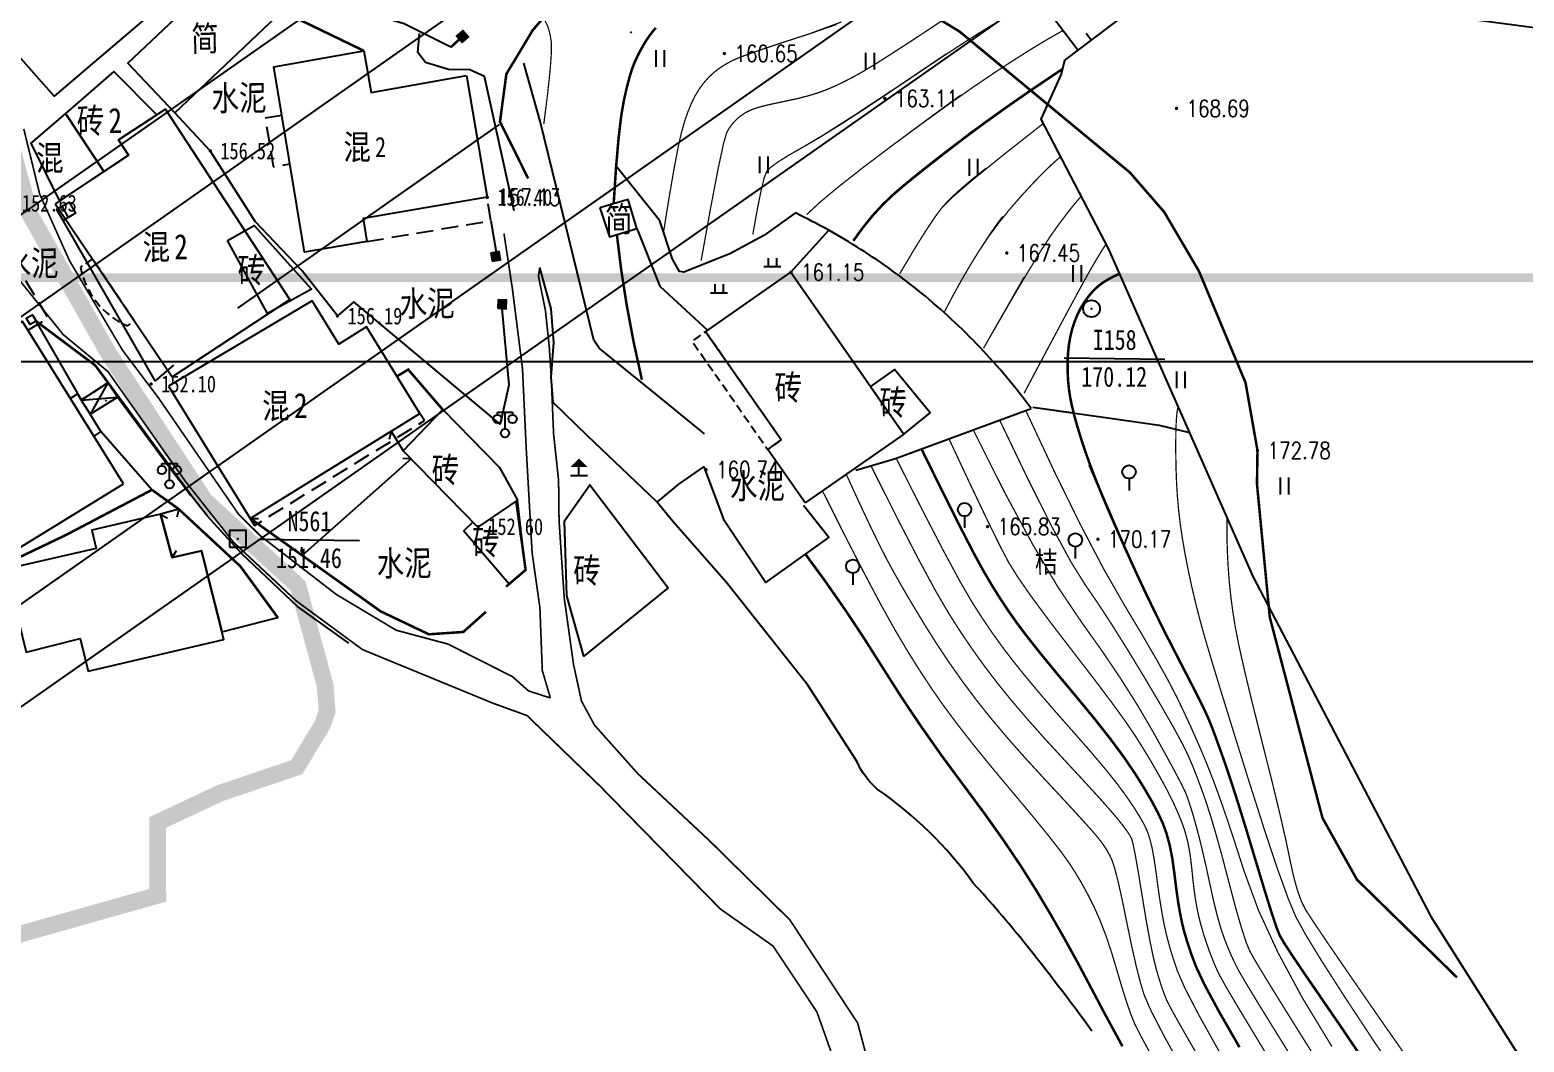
# Model space of a CAD drawing. Extents: x -809667 to 586099, y 3084146 to 3634412.
# Drawn here: x 381745.6 to 381834.6, y 3085531 to 3085591.3 of the extents above; entities that cross this region are included whole.
import ezdxf
from ezdxf.enums import TextEntityAlignment as Align

# ---------------------------------------------------------------- set-up
doc = ezdxf.new("R2010")
doc.units = 0
doc.header["$LTSCALE"] = 0.5
doc.header["$PDSIZE"] = 0.2
for name, pattern in [('DASHDOT', [25.4, 12.7, -6.35, 0, -6.35]), ('X2', [10, 8, -2]), ('X3', [5, 4, -1]), ('X32', [1.5, 1, -0.5]), ('X39', [3, 2.5, -0.5]), ('X5', [3, 2, -1])]:
    doc.linetypes.add(name, pattern=pattern)
doc.layers.get('0').update_dxf_attribs({"linetype": 'CONTINUOUS'})
for name, color, linetype in [('0-人行道线', 46, 'CONTINUOUS'), ('dxt', 252, 'CONTINUOUS'), ('GCD', 252, 'CONTINUOUS'), ('KZD', 252, 'CONTINUOUS'), ('PUB_TITLE', 4, 'CONTINUOUS'), ('RD-中线', 1, 'DASHDOT'), ('新测范围线', 1, 'CONTINUOUS'), ('道路', 4, 'CONTINUOUS')]:
    doc.layers.add(name, color=color, linetype=linetype)
doc.styles.add('HZ', font='', dxfattribs={"width": 0.8})
doc.styles.get("Standard").update_dxf_attribs({"font": 'rs.shx', "bigfont": 'hztxt.shx'})
doc.styles.get('HZ').set_extended_font_data('NSimSun')
doc.linetypes.add('10421', pattern='A,2,[150,AAA.SHX,S=1,R=0,X=0,Y=1],1e-11', length=2)
doc.linetypes.add('10422', pattern='A,2,[150,AAA.SHX,S=1,R=0,X=0,Y=1],2,[177,AAA.SHX,S=1,R=0,X=0,Y=0.8],1e-09', length=4)
doc.linetypes.add('1161', pattern='A,0,[149,AAA.SHX,S=0.15,R=0,X=0,Y=0],-1.6', length=1.6)
doc.linetypes.add('443', pattern='A,5,[169,AAA.SHX,S=0.83,R=0,X=0,Y=0],5', length=10)
doc.linetypes.add('444', pattern='A,4.5,[145,AAA.SHX,S=1,R=0,X=0,Y=1],4.5,-0.5,[146,AAA.SHX,S=1,R=0,X=0,Y=0],-0.5', length=10)

# ---------------------------------------------------------------- blocks, each defined once
blk = doc.blocks.new('gc002')
at = {"linetype": 'Continuous'}
blk.add_hatch(color=256, dxfattribs=at).paths.add_polyline_path([(0.5, -0.5), (0.5, 0.5), (-0.5, 0.5), (-0.5, -0.5)])
blk.add_lwpolyline([(-0.5, -0.5), (0.5, -0.5), (0.5, 0.5), (-0.5, 0.5), (-0.5, -0.5)])
blk = doc.blocks.new('gc125')
at = {"color": 0}
blk.add_line((0, 0.8), (0, 2.2), dxfattribs=at)
blk.add_circle((0, 0), 0.8, dxfattribs=at)
blk = doc.blocks.new('gc121')
at = {"color": 0}
for p, q in [((-0.5, -1), (-0.5, 1)), ((0.5, -1), (0.5, 1))]:
    blk.add_line(p, q, dxfattribs=at)
blk = doc.blocks.new('gc025')
for p, q in [((-1, 0), (1, 0)), ((0, 0), (0, 1.04))]:
    blk.add_line(p, q)
blk.add_solid([(0, 2), (1, 1), (-1, 1)])
blk = doc.blocks.new('gc097')
at = {"color": 0}
for p, q in [((-0.9, 2.2), (-0.9, 2.5)), ((-0.9, 2.5), (0.9, 2.5)), ((0, 0.5), (0, 2.5)), ((0.9, 2.5), (0.9, 2.2))]:
    blk.add_line(p, q, dxfattribs=at)
for centre in [(-0.9, 1.7), (0.9, 1.7), (0, 0)]:
    blk.add_circle(centre, 0.5, dxfattribs=at)
blk = doc.blocks.new('gc119')
at = {"color": 0}
for p, q in [((-1, 0), (1, 0)), ((-0.5, 1), (-0.5, 0)), ((0.5, 1), (0.5, 0))]:
    blk.add_line(p, q, dxfattribs=at)
blk = doc.blocks.new('gc257')
blk.add_circle((0, 0), 1)
blk.add_point((0, 0))
blk = doc.blocks.new('gc261')
blk.add_lwpolyline([(-1, -1), (1, -1), (1, 1), (-1, 1)], close=True)
blk.add_point((0, 0))
blk = doc.blocks.new('GC200')
at = {"color": 0, "linetype": 'Continuous', "const_width": 0.2, "flags": 128}
blk.add_lwpolyline([(-0.1, 0, 1), (0.1, 0, 1)], format="xyb", close=True, dxfattribs=at)

msp = doc.modelspace()

# ---------------------------------------------------------------- linework, layer by layer
at = {"layer": '0-人行道线', "linetype": 'Continuous'}
msp.add_line((381708.097, 3085554.38), (381800.985, 3085619.476), dxfattribs=at)
at = {"layer": '0-人行道线', "linetype": 'Continuous', "flags": 128}
msp.add_lwpolyline([(381813.276, 3085598.852), (381722.12, 3085534.896), (381718.733, 3085515.31)], dxfattribs=at)
at = {"layer": 'dxt', "color": 252, "linetype": 'Continuous'}
for p, q in [((381808.046, 3085590.105), (381801.374, 3085598.887)), ((381808.843, 3085590.71), (381808.54, 3085591.108)), ((381747.207, 3085580.637, 0.721), (381747.946, 3085581.059, 0.721)), ((381747.511, 3085580.811, 0.721), (381747.895, 3085580.14, 0.721)), ((381747.511, 3085580.811), (381747.895, 3085580.14)), ((381747.946, 3085581.059, 0.721), (381748.329, 3085580.388, 0.721)), ((381747.946, 3085581.059), (381748.329, 3085580.388)), ((381748.329, 3085580.388, 0.721), (381747.59, 3085579.966, 0.721)), ((381750.255, 3085570.278, 0.721), (381749.199, 3085568.413)), ((381750.255, 3085570.278), (381749.199, 3085568.413)), ((381748.675, 3085569.256), (381750.835, 3085569.431, 0.721)), ((381748.675, 3085569.256), (381750.835, 3085569.431)), ((381767.135, 3085567.408), (381767.02, 3085566.921)), ((381768.329, 3085565.757), (381767.83, 3085565.775)), ((381753.388, 3085562.464), (381753.823, 3085562.216)), ((381754.484, 3085562.765), (381754.365, 3085562.279)), ((381758.74, 3085562.215), (381759.239, 3085562.199)), ((381754.099, 3085559.879), (381754.355, 3085560.308)), ((381761.839, 3085560.005), (381761.813, 3085560.504))]:
    msp.add_line(p, q, dxfattribs=at)
at = {"layer": 'dxt', "color": 252, "linetype": 'X3', "const_width": 0.15}
msp.add_lwpolyline([(381775.298, 3085582.466), (381773.619, 3085585.842), (381773.999, 3085588.684), (381775.566, 3085591.29), (381777.013, 3085592.982), (381780.384, 3085596.213), (381788.688, 3085599.25), (381795.934, 3085602.321), (381799.828, 3085606.999), (381803.123, 3085611.786), (381813.962, 3085630.145), (381822.182, 3085642.216), (381829.651, 3085654.725), (381829.737, 3085654.882)], dxfattribs=at)
at = {"layer": 'dxt', "color": 252, "linetype": 'Continuous', "flags": 128}
for points in [[(381807.25, 3085589.5), (381812.844, 3085593.75), (381822.594, 3085593), (381825.438, 3085592.75), (381836.75, 3085591.25), (381843.654, 3085585.574), (381847.969, 3085583.5), (381853.094, 3085586.25), (381863.256, 3085600.149), (381869.375, 3085609.5), (381877.469, 3085618.75), (381882.55, 3085629.187)], [(381747.207, 3085580.637), (381747.946, 3085581.059)], [(381748.329, 3085580.388), (381747.59, 3085579.966)], [(381750.255, 3085570.278), (381748.675, 3085569.256)], [(381749.199, 3085568.413), (381750.835, 3085569.431)]]:
    msp.add_lwpolyline(points, dxfattribs=at)
at = {"layer": 'dxt', "color": 252, "linetype": '10421', "flags": 128}
for points in [[(381770.689, 3085590.277), (381767.903, 3085591.672), (381763.342, 3085593.014), (381757.5, 3085597.19), (381753.829, 3085600.229), (381751.454, 3085602.92), (381752.268, 3085604.385), (381753.076, 3085605.763)], [(381772.687, 3085588.528), (381771.827, 3085588.944), (381770.556, 3085588.96), (381769.189, 3085589.366), (381768.717, 3085589.976), (381768.821, 3085591.104)], [(381782.985, 3085569.555), (381779.53, 3085572.345), (381779.214, 3085572.829), (381776.021, 3085585.886), (381775.031, 3085589.329)], [(381807.25, 3085589.5), (381807.044, 3085588.679), (381805.844, 3085586), (381809.875, 3085578.25), (381818.469, 3085558.75), (381829.063, 3085538.5), (381836.4, 3085526.917), (381842.32, 3085519.64), (381847.781, 3085514), (381857.875, 3085508.75), (381882.281, 3085484), (381884.393, 3085483.577)], [(381774.458, 3085580.525), (381772.687, 3085588.528)], [(381791.225, 3085580.406), (381789.34, 3085579.069), (381787.302, 3085577.981), (381784.569, 3085576.876), (381784.321, 3085576.923), (381783.897, 3085577.647), (381783.137, 3085579.948), (381780.522, 3085583.222)], [(381785.805, 3085567.242), (381782.985, 3085569.555)], [(381794.815, 3085565.088), (381797.188, 3085565.776), (381805.269, 3085568.752)]]:
    msp.add_lwpolyline(points, dxfattribs=at)
at = {"layer": 'dxt', "color": 252, "linetype": 'X2', "const_width": 0.1, "flags": 128}
for points in [[(381723.34, 3085604.746), (381725.326, 3085601.249), (381727.541, 3085598.575), (381734.148, 3085591.814), (381737.707, 3085587.77), (381739.827, 3085584.678), (381742.183, 3085580.793), (381744.758, 3085576.703), (381747.597, 3085573.166), (381750.261, 3085570.963), (381754.862, 3085564.443), (381757.753, 3085560.784), (381761.464, 3085557.313), (381765.422, 3085554.399), (381773.199, 3085551.202), (381775.236, 3085550.463), (381779.596, 3085546.245), (381786.743, 3085538.946), (381789.886, 3085536.735), (381792.497, 3085532.81), (381793.694, 3085529.441), (381793.711, 3085524.355), (381794.549, 3085519.762), (381795.87, 3085516.518), (381796.863, 3085514.846), (381798.998, 3085509.764), (381799.622, 3085506.858), (381801.535, 3085497.251), (381804.429, 3085488.493), (381806.28, 3085483.577)], [(381776.62, 3085551.515), (381776.139, 3085553.154), (381775.997, 3085556.891), (381775.533, 3085560.164), (381775.178, 3085566.453), (381774.96, 3085571.129), (381774.359, 3085575.888), (381773.857, 3085579.183)]]:
    msp.add_lwpolyline(points, dxfattribs=at)
at = {"layer": 'dxt', "color": 252, "linetype": 'Continuous', "flags": 128}
for points, elevation in [([(381752.939, 3085592.372), (381747.071, 3085587.357), (381743.896, 3085590.939), (381744.392, 3085591.378), (381740.144, 3085596.171), (381739.677, 3085595.797), (381736.329, 3085599.657), (381742.204, 3085604.752)], 65.68), ([(381754.245, 3085586.372), (381751.443, 3085589.341), (381757.841, 3085595.386), (381760.645, 3085592.42)], 58.633), ([(381771.615, 3085588.598), (381772.859, 3085581.34), (381765.46, 3085580.073), (381765.694, 3085578.71), (381761.967, 3085578.078), (381760.148, 3085589.12), (381765.509, 3085590.069), (381765.947, 3085587.594)], 60.394), ([(381750.023, 3085582.881), (381747.733, 3085586.327), (381745.674, 3085584.561), (381747.353, 3085581.147), (381747.372, 3085581.119)], 1.034), ([(381779.572, 3085580.709), (381780.135, 3085578.992), (381781.765, 3085579.475), (381781.252, 3085581.207)], 61.191), ([(381757.386, 3085578.777), (381758.979, 3085579.651), (381762.392, 3085575.872), (381759.779, 3085574.41)], 153.206), ([(381791.799, 3085563.13), (381789.57, 3085566.321), (381790.374, 3085566.883), (381785.866, 3085573.335), (381790.945, 3085576.878), (381797.675, 3085567.228)], 160.275), ([(381753.865, 3085570.096), (381758.74, 3085562.215), (381768.85, 3085568.469), (381765.665, 3085573.618), (381764.018, 3085572.599), (381762.423, 3085575.179)], 55.35), ([(381745.401, 3085574.14), (381745.763, 3085574.334), (381745.989, 3085573.961), (381745.626, 3085573.767)], 55.225), ([(381797.675, 3085567.228), (381799.237, 3085568.51), (381797.129, 3085571.077), (381795.691, 3085570.074)], 160.275), ([(381770.208, 3085568.691), (381773.586, 3085565.25), (381774.654, 3085563.292), (381772.299, 3085561.695), (381767.856, 3085566.242)], 57.013), ([(381783.64, 3085558.083), (381783.64, 3085558.083), (381778.605, 3085554.002), (381778.605, 3085554.002), (381778.605, 3085554.002), (381778.605, 3085554.002), (381777.607, 3085557.603), (381777.454, 3085562.064), (381778.971, 3085564.22)], 56.759), ([(381772.004, 3085561.997), (381771.47, 3085561.475), (381774.175, 3085558.311), (381775.148, 3085559.142), (381774.654, 3085563.292), (381772.299, 3085561.695)], 0.72)]:
    msp.add_lwpolyline(points, close=True, dxfattribs=dict(at, elevation=elevation))
at = {"layer": 'dxt', "color": 252, "linetype": 'X3', "const_width": 0.15, "flags": 128}
for points in [[(381775.298, 3085582.466), (381773.619, 3085585.842), (381773.999, 3085588.684), (381775.566, 3085591.29), (381777.013, 3085592.982), (381780.384, 3085596.213), (381788.688, 3085599.25), (381795.889, 3085602.301)], [(381830.632, 3085534.856), (381824.671, 3085540.688), (381822.616, 3085544.361), (381819.475, 3085556.327), (381818.713, 3085564.254), (381818.743, 3085566.258), (381818.032, 3085570.294), (381815.252, 3085576.948), (381813.188, 3085580.46), (381811.145, 3085582.817), (381800.999, 3085591.213), (381794.814, 3085594.982), (381784.732, 3085598.767)]]:
    msp.add_lwpolyline(points, dxfattribs=at)
at = {"layer": 'dxt', "color": 252, "linetype": 'Continuous', "flags": 128}
for points, const_width in [([(381788.679, 3085579.122), (381788.945, 3085580.614), (381789.171, 3085581.736), (381789.357, 3085582.49), (381789.504, 3085582.875), (381789.733, 3085583.116), (381790.166, 3085583.436), (381790.803, 3085583.836), (381791.644, 3085584.316), (381792.707, 3085584.933), (381794.01, 3085585.742), (381795.555, 3085586.745), (381797.339, 3085587.942), (381799.112, 3085589.137), (381800.618, 3085590.135), (381801.858, 3085590.937), (381802.832, 3085591.543), (381803.644, 3085592.025), (381804.398, 3085592.453), (381805.094, 3085592.829), (381805.732, 3085593.151)], 0.075), ([(381776.23, 3085585.714), (381776.462, 3085587.552), (381776.613, 3085588.981), (381776.683, 3085590.002), (381776.672, 3085590.614), (381776.612, 3085590.995), (381776.533, 3085591.323), (381776.437, 3085591.597), (381776.322, 3085591.818), (381776.193, 3085591.998), (381776.055, 3085592.152), (381775.907, 3085592.28), (381775.749, 3085592.381), (381775.499, 3085592.458), (381775.073, 3085592.516), (381774.473, 3085592.553), (381773.697, 3085592.57)], 0.075), ([(381791.891, 3085580.317), (381792.667, 3085581.035), (381793.762, 3085581.95), (381795.177, 3085583.062), (381796.91, 3085584.37), (381798.714, 3085585.7), (381800.342, 3085586.874), (381801.792, 3085587.893), (381803.066, 3085588.758), (381804.211, 3085589.505), (381805.274, 3085590.174), (381806.256, 3085590.765), (381807.156, 3085591.277)], 0.075), ([(381788.679, 3085579.122), (381788.945, 3085580.614), (381789.171, 3085581.736), (381789.357, 3085582.49), (381789.504, 3085582.875), (381789.733, 3085583.116), (381790.166, 3085583.436), (381790.803, 3085583.836), (381791.644, 3085584.316), (381792.886, 3085585.054), (381794.728, 3085586.229), (381797.168, 3085587.841), (381800.208, 3085589.889)], 0.075), ([(381794.666, 3085578.749), (381795.237, 3085579.535), (381795.819, 3085580.252), (381796.413, 3085580.9), (381797.017, 3085581.479), (381797.721, 3085582.084), (381798.612, 3085582.811), (381799.69, 3085583.661), (381800.956, 3085584.634), (381802.361, 3085585.681), (381803.856, 3085586.753), (381805.442, 3085587.852), (381807.118, 3085588.976)], 0.15), ([(381791.891, 3085580.317), (381792.667, 3085581.035), (381793.762, 3085581.95), (381795.177, 3085583.062), (381796.91, 3085584.37), (381798.589, 3085585.617), (381799.841, 3085586.542), (381800.666, 3085587.146), (381801.064, 3085587.429)], 0.075), ([(381794.666, 3085578.749), (381795.237, 3085579.535), (381795.819, 3085580.252), (381796.413, 3085580.9), (381797.017, 3085581.479), (381797.774, 3085582.124), (381798.826, 3085582.974), (381800.171, 3085584.027), (381801.811, 3085585.284)], 0.15), ([(381797.426, 3085576.78), (381798.276, 3085578.207), (381798.985, 3085579.348), (381799.554, 3085580.201), (381799.982, 3085580.767), (381800.624, 3085581.395), (381801.839, 3085582.433), (381803.624, 3085583.88), (381805.981, 3085585.737)], 0.075), ([(381800.101, 3085574.53), (381800.628, 3085575.531), (381801.153, 3085576.477), (381801.676, 3085577.37), (381802.197, 3085578.209), (381802.744, 3085579.021), (381803.342, 3085579.83), (381803.992, 3085580.638), (381804.694, 3085581.444), (381805.384, 3085582.193), (381806.001, 3085582.827), (381806.543, 3085583.349), (381807.011, 3085583.756)], 0.075), ([(381797.426, 3085576.78), (381798.276, 3085578.207), (381798.985, 3085579.348), (381799.554, 3085580.201), (381799.982, 3085580.767), (381800.412, 3085581.229), (381800.988, 3085581.769), (381801.71, 3085582.386), (381802.577, 3085583.081)], 0.075), ([(381802.421, 3085572.344), (381803.821, 3085574.778), (381804.96, 3085576.715), (381805.839, 3085578.156), (381806.459, 3085579.101), (381806.937, 3085579.767), (381807.392, 3085580.372), (381807.825, 3085580.917), (381808.235, 3085581.402)], 0.075), ([(381800.101, 3085574.53), (381800.628, 3085575.531), (381801.153, 3085576.477), (381801.676, 3085577.37), (381802.197, 3085578.209), (381802.674, 3085578.943), (381803.063, 3085579.521), (381803.364, 3085579.943), (381803.577, 3085580.208)], 0.075), ([(381804.841, 3085569.671), (381806.374, 3085572.559), (381807.559, 3085574.775), (381808.396, 3085576.319), (381808.886, 3085577.191), (381809.174, 3085577.678), (381809.41, 3085578.067), (381809.591, 3085578.358), (381809.718, 3085578.551)], 0.075), ([(381809.099, 3085483.577), (381804.939, 3085495.909), (381802.667, 3085504.821), (381800.133, 3085511.187), (381797.756, 3085515.731), (381795.849, 3085521.978), (381795.586, 3085529.655), (381794.925, 3085532.149), (381790.887, 3085538.294), (381786.12, 3085542.988), (381781.849, 3085546.983), (381779.25, 3085549.896), (381778.472, 3085551.334), (381778, 3085553.511), (381777.445, 3085557.479), (381777.138, 3085562.076), (381777.11, 3085564.479), (381776.813, 3085567.233), (381776.751, 3085568.72), (381776.672, 3085570.632), (381776.558, 3085572.395), (381776.328, 3085574.587), (381775.912, 3085576.638), (381775.983, 3085577.152)], 0.1), ([(381802.421, 3085572.344), (381804.838, 3085576.583)], 0.075), ([(381804.841, 3085569.671), (381806.291, 3085572.409)], 0.075)]:
    msp.add_lwpolyline(points, dxfattribs=dict(at, const_width=const_width))
at = {"layer": 'dxt', "color": 252, "linetype": '443', "const_width": 0.15, "flags": 128}
for points in [[(381765.509, 3085590.069), (381760.645, 3085592.42)], [(381745.989, 3085573.961), (381749.521, 3085571.316), (381755.207, 3085563.587)], [(381752.888, 3085563.914), (381747.798, 3085561.24), (381744.101, 3085559.471)], [(381760.386, 3085556.301), (381758.153, 3085559.359), (381754.484, 3085562.765), (381752.888, 3085563.914)]]:
    msp.add_lwpolyline(points, dxfattribs=at)
at = {"layer": 'dxt', "color": 252, "linetype": 'Continuous'}
for points, const_width in [([(381780.391, 3085580.952), (381780.527, 3085583.038), (381780.673, 3085584.757), (381780.829, 3085586.109), (381780.995, 3085587.093), (381781.163, 3085587.836), (381781.326, 3085588.464), (381781.484, 3085588.978), (381781.638, 3085589.376), (381781.793, 3085589.712), (381781.956, 3085590.035), (381782.129, 3085590.348), (381782.31, 3085590.648), (381782.499, 3085590.932), (381782.697, 3085591.195), (381782.902, 3085591.436)], 0.15), ([(381780.391, 3085580.952), (381780.527, 3085583.038), (381780.673, 3085584.757), (381780.829, 3085586.109), (381780.995, 3085587.093), (381781.163, 3085587.836), (381781.326, 3085588.464), (381781.484, 3085588.978), (381781.638, 3085589.376), (381781.793, 3085589.712), (381781.956, 3085590.035), (381782.129, 3085590.348), (381782.31, 3085590.648), (381782.499, 3085590.932), (381782.697, 3085591.195), (381782.902, 3085591.436)], 0.15), ([(381783.36, 3085579.259), (381783.7, 3085581.37), (381783.992, 3085583.065), (381784.236, 3085584.345), (381784.431, 3085585.21), (381784.609, 3085585.837), (381784.802, 3085586.406), (381785.011, 3085586.917), (381785.234, 3085587.369), (381785.477, 3085587.774), (381785.745, 3085588.142), (381786.037, 3085588.474), (381786.354, 3085588.77), (381786.697, 3085589.035), (381787.071, 3085589.275), (381787.473, 3085589.49), (381787.906, 3085589.68), (381788.499, 3085589.9), (381789.385, 3085590.206), (381790.563, 3085590.597), (381792.033, 3085591.073), (381793.956, 3085591.785)], 0.075), ([(381783.36, 3085579.259), (381783.7, 3085581.37), (381783.992, 3085583.065), (381784.236, 3085584.345), (381784.431, 3085585.21), (381784.609, 3085585.837), (381784.802, 3085586.406), (381785.011, 3085586.917), (381785.234, 3085587.369), (381785.477, 3085587.774), (381785.745, 3085588.142), (381786.037, 3085588.474), (381786.354, 3085588.77), (381786.697, 3085589.035), (381787.071, 3085589.275), (381787.473, 3085589.49), (381787.906, 3085589.68), (381788.499, 3085589.9), (381789.385, 3085590.206), (381790.563, 3085590.597), (381792.033, 3085591.073), (381793.669, 3085591.64)], 0.075), ([(381785.602, 3085577.569), (381786.168, 3085580.714), (381786.612, 3085583.034), (381786.932, 3085584.531), (381787.129, 3085585.205), (381787.274, 3085585.455), (381787.437, 3085585.685), (381787.618, 3085585.892), (381787.817, 3085586.078), (381788.031, 3085586.243), (381788.256, 3085586.387), (381788.493, 3085586.509), (381788.741, 3085586.611), (381789.053, 3085586.709), (381789.483, 3085586.82), (381790.029, 3085586.944), (381790.693, 3085587.082), (381791.386, 3085587.233), (381792.019, 3085587.397), (381792.594, 3085587.575), (381793.109, 3085587.766), (381793.608, 3085587.982), (381794.131, 3085588.233), (381794.68, 3085588.519), (381795.254, 3085588.841), (381795.984, 3085589.281), (381796.999, 3085589.925), (381798.301, 3085590.771), (381799.888, 3085591.82)], 0.075), ([(381785.602, 3085577.569), (381786.168, 3085580.714), (381786.612, 3085583.034), (381786.932, 3085584.531), (381787.129, 3085585.205), (381787.274, 3085585.455), (381787.437, 3085585.685), (381787.618, 3085585.892), (381787.817, 3085586.078), (381788.031, 3085586.243), (381788.256, 3085586.387), (381788.493, 3085586.509), (381788.741, 3085586.611), (381789.053, 3085586.709), (381789.483, 3085586.82), (381790.029, 3085586.944), (381790.693, 3085587.082), (381791.386, 3085587.233), (381792.019, 3085587.397), (381792.594, 3085587.575), (381793.109, 3085587.766), (381793.608, 3085587.982), (381794.131, 3085588.233), (381794.68, 3085588.519), (381795.254, 3085588.841), (381795.966, 3085589.27), (381796.928, 3085589.877), (381798.14, 3085590.664), (381799.602, 3085591.63)], 0.075), ([(381745.251, 3085585.415), (381745.63, 3085583.869), (381746.199, 3085581.533), (381747.968, 3085577.578), (381751.126, 3085572.24), (381753.256, 3085569.417), (381758.042, 3085562.467), (381759.341, 3085561.177), (381763.872, 3085557.679), (381767.44, 3085555.548), (381770.517, 3085554.727), (381774.362, 3085552.784), (381775.317, 3085551.935), (381776.62, 3085551.515)], 0.1), ([(381782.072, 3085570.469), (381781.58, 3085572.725), (381781.168, 3085574.919), (381780.835, 3085577.053), (381780.582, 3085579.124)], 0.15)]:
    msp.add_lwpolyline(points, dxfattribs=dict(at, const_width=const_width))
at = {"layer": 'dxt', "color": 252, "linetype": '443', "const_width": 0.15, "flags": 128}
for points, elevation in [([(381770.687, 3085590.278), (381771.378, 3085590.922)], 61.018), ([(381770.208, 3085568.691), (381768.154, 3085571.078), (381767.484, 3085570.677)], 57.11), ([(381773.981, 3085558.145), (381775.148, 3085559.142), (381774.586, 3085563.229)], 56.695), ([(381758.74, 3085562.215), (381763.116, 3085559.094), (381766.504, 3085556.678), (381769.38, 3085555.307), (381771.432, 3085555.446), (381772.784, 3085556.651)], 56.652)]:
    msp.add_lwpolyline(points, dxfattribs=dict(at, elevation=elevation))
at = {"layer": 'dxt', "color": 252, "linetype": 'Continuous', "flags": 128}
for points in [[(381750.625, 3085588.839), (381747.733, 3085586.327), (381750.023, 3085582.881), (381751.493, 3085583.858), (381750.898, 3085584.771), (381753.187, 3085586.263)], [(381747.126, 3085580.956), (381754.091, 3085570.641), (381761.095, 3085575.251), (381753.701, 3085586.597), (381750.898, 3085584.771), (381751.493, 3085583.858), (381747.126, 3085580.956)], [(381751.192, 3085564.265), (381745.169, 3085573.951), (381738.143, 3085569.684), (381744.173, 3085559.965)], [(381767.135, 3085567.408), (381767.856, 3085566.242), (381768.329, 3085565.757), (381761.839, 3085560.005), (381758.74, 3085562.215)], [(381753.39, 3085562.458), (381749.307, 3085561.518), (381749.56, 3085560.421), (381744.173, 3085559.181), (381745.397, 3085554.241), (381748.608, 3085555.047), (381749.094, 3085553.108), (381757.166, 3085555.007), (381755.834, 3085560.278), (381754.099, 3085559.879)], [(381757.052, 3085555.458), (381760.386, 3085556.301), (381758.153, 3085559.359), (381754.484, 3085562.765), (381753.388, 3085562.464), (381754.099, 3085559.879), (381755.834, 3085560.278), (381756.983, 3085555.731)]]:
    msp.add_lwpolyline(points, close=True, dxfattribs=at)
at = {"layer": 'dxt', "color": 252, "linetype": '10422', "elevation": 156.195}
msp.add_lwpolyline([(381773.731, 3085574.716), (381774.144, 3085570.157), (381773.624, 3085567.824), (381764.914, 3085575.12), (381763.936, 3085574.271), (381761.813, 3085576.983), (381759.03, 3085579.893), (381756.362, 3085584.106), (381754.25, 3085586.37)], dxfattribs=at)
at = {"layer": 'dxt', "color": 252, "linetype": 'X5', "flags": 128}
for points, elevation in [([(381760.627, 3085586.213), (381759.637, 3085586.05), (381760.115, 3085583.166), (381761.102, 3085583.328)], 59.864), ([(381765.694, 3085578.71), (381773.081, 3085579.948), (381772.859, 3085581.34)], 60.394), ([(381758.74, 3085562.215), (381759, 3085561.792), (381769.118, 3085568.035), (381768.85, 3085568.469)], 55.35)]:
    msp.add_lwpolyline(points, dxfattribs=dict(at, elevation=elevation))
at = {"layer": 'dxt', "linetype": 'Continuous', "flags": 128}
for points in [[(381747.207, 3085580.637), (381747.946, 3085581.059), (381748.329, 3085580.388), (381747.59, 3085579.966)], [(381750.255, 3085570.278), (381748.675, 3085569.256), (381749.199, 3085568.413), (381750.835, 3085569.431)]]:
    msp.add_lwpolyline(points, close=True, dxfattribs=at)
at = {"layer": 'dxt', "color": 252, "linetype": '10422', "flags": 128}
for points in [[(381754.175, 3085571.34), (381753.074, 3085570.415), (381747.592, 3085579.966)], [(381782.934, 3085563.22), (381778.837, 3085567.132), (381776.793, 3085569.113), (381776.672, 3085570.632), (381776.821, 3085572.689), (381776.663, 3085574.701), (381775.983, 3085577.152)], [(381748.692, 3085569.267), (381745.989, 3085573.961)], [(381750.255, 3085570.278), (381749.521, 3085571.316), (381745.989, 3085573.961)], [(381764.618, 3085554.777), (381761.555, 3085556.967), (381758.232, 3085560.098), (381756.17, 3085562.374), (381754.244, 3085564.8), (381750.835, 3085569.431)]]:
    msp.add_lwpolyline(points, dxfattribs=at)
at = {"layer": 'dxt', "color": 252, "linetype": '444', "elevation": 60.394, "flags": 128}
for points in [[(381773.081, 3085579.948), (381773.387, 3085578.074)], [(381773.731, 3085574.716), (381774.144, 3085570.157), (381773.624, 3085567.824), (381769.269, 3085571.472)]]:
    msp.add_lwpolyline(points, dxfattribs=at)
at = {"layer": 'dxt', "color": 252, "linetype": '10421', "flags": 128}
for points in [[(381805.269, 3085568.752, 0.031502), (381802.216, 3085572.398, 0.031502), (381798.729, 3085575.631, 0.029505), (381795.118, 3085578.24, 0.029505), (381791.225, 3085580.406)], [(381808.883, 3085531.671, 0.011603), (381804.844, 3085536.951, 0.016562), (381801.81, 3085540.485, 0.085523), (381796.092, 3085546.086, -0.10654), (381794.889, 3085547.713), (381791.95, 3085552.275), (381787.085, 3085558.421), (381783.942, 3085562.011), (381782.934, 3085563.22)]]:
    msp.add_lwpolyline(points, format="xyb", dxfattribs=at)
at = {"layer": 'dxt', "color": 252, "linetype": '1161', "flags": 128}
for points, elevation in [([(381781.765, 3085579.475), (381783.148, 3085576.055), (381785.988, 3085573.42)], 61.191), ([(381790.945, 3085576.878), (381793.203, 3085579.381)], 160.275)]:
    msp.add_lwpolyline(points, dxfattribs=dict(at, elevation=elevation))
at = {"layer": 'dxt', "color": 252, "linetype": 'X32', "flags": 128}
msp.add_lwpolyline([(381749.347, 3085577.667), (381748.634, 3085577.185, 0.246727), (381751.429, 3085573.674), (381751.851, 3085573.959)], format="xyb", close=True, dxfattribs=at)
at = {"layer": 'dxt', "color": 252, "linetype": 'X5', "flags": 128}
for points in [[(381745.5, 3085573.419), (381746.711, 3085574.143), (381745.31, 3085576.49), (381743.76, 3085575.565), (381744.842, 3085573.753)], [(381750.255, 3085570.278), (381748.675, 3085569.256)], [(381749.199, 3085568.413), (381750.835, 3085569.431)]]:
    msp.add_lwpolyline(points, dxfattribs=at)
at = {"layer": 'dxt', "color": 252, "linetype": 'Continuous', "flags": 128}
for points, const_width, elevation in [([(381824.862, 3085530.223), (381823.803, 3085531.797), (381822.671, 3085533.448), (381821.633, 3085534.959), (381820.855, 3085536.113), (381820.335, 3085536.908), (381820.075, 3085537.345), (381819.888, 3085537.817), (381819.586, 3085538.718), (381819.17, 3085540.048), (381818.639, 3085541.807), (381818.083, 3085543.651), (381817.591, 3085545.239), (381817.164, 3085546.57), (381816.801, 3085547.644), (381816.492, 3085548.515), (381816.229, 3085549.24), (381816.011, 3085549.817), (381815.839, 3085550.247), (381815.617, 3085550.735), (381815.248, 3085551.485), (381814.735, 3085552.498), (381814.075, 3085553.774), (381813.363, 3085555.161), (381812.691, 3085556.51), (381812.058, 3085557.82), (381811.466, 3085559.091), (381810.915, 3085560.306), (381810.408, 3085561.446), (381809.944, 3085562.512), (381809.524, 3085563.502), (381809.145, 3085564.432), (381808.804, 3085565.316), (381808.503, 3085566.153), (381808.24, 3085566.943), (381808.016, 3085567.674), (381807.832, 3085568.333), (381807.688, 3085568.92), (381807.583, 3085569.435), (381807.51, 3085569.924), (381807.46, 3085570.433), (381807.434, 3085570.962), (381807.431, 3085571.511), (381807.456, 3085572.058), (381807.512, 3085572.578), (381807.6, 3085573.074), (381807.72, 3085573.544), (381807.867, 3085573.986), (381808.037, 3085574.396), (381808.231, 3085574.774), (381808.448, 3085575.121), (381808.676, 3085575.433), (381808.904, 3085575.706), (381809.132, 3085575.939), (381809.36, 3085576.132), (381809.604, 3085576.303), (381809.878, 3085576.469), (381810.184, 3085576.63), (381810.521, 3085576.785)], 0.15, 170), ([(381827.563, 3085528.292), (381825.7, 3085531.034), (381823.933, 3085533.715), (381822.564, 3085535.851), (381821.594, 3085537.441), (381821.023, 3085538.487), (381820.569, 3085539.571), (381819.953, 3085541.28), (381819.174, 3085543.612), (381818.231, 3085546.568), (381817.299, 3085549.553), (381816.551, 3085551.971), (381815.987, 3085553.824), (381815.607, 3085555.111), (381815.33, 3085556.112), (381815.073, 3085557.108), (381814.839, 3085558.097), (381814.626, 3085559.081), (381814.438, 3085560.04), (381814.279, 3085560.956), (381814.149, 3085561.829), (381814.049, 3085562.659), (381813.973, 3085563.499), (381813.919, 3085564.402), (381813.885, 3085565.368), (381813.873, 3085566.396), (381813.88, 3085567.345), (381813.907, 3085568.07), (381813.953, 3085568.572), (381814.017, 3085568.851)], 0.075, 171), ([(381816.504, 3085530.377), (381815.27, 3085532.587), (381814.422, 3085534.217), (381813.963, 3085535.268), (381813.715, 3085536.009), (381813.503, 3085536.71), (381813.328, 3085537.371), (381813.188, 3085537.991), (381813.067, 3085538.631), (381812.948, 3085539.351), (381812.83, 3085540.149), (381812.714, 3085541.026), (381812.593, 3085541.875), (381812.462, 3085542.586), (381812.321, 3085543.16), (381812.17, 3085543.598), (381811.974, 3085544.005), (381811.7, 3085544.488), (381811.346, 3085545.046), (381810.914, 3085545.681), (381810.361, 3085546.428), (381809.644, 3085547.322), (381808.763, 3085548.363), (381807.72, 3085549.552), (381806.654, 3085550.76), (381805.709, 3085551.857), (381804.885, 3085552.844), (381804.181, 3085553.72), (381803.545, 3085554.555), (381802.924, 3085555.42), (381802.319, 3085556.314), (381801.73, 3085557.236), (381801.013, 3085558.471), (381800.026, 3085560.303), (381798.767, 3085562.732), (381797.238, 3085565.757)], 0.075, 164), ([(381817.671, 3085530.706), (381816.426, 3085532.877), (381815.561, 3085534.484), (381815.074, 3085535.527), (381814.799, 3085536.262), (381814.568, 3085536.946), (381814.381, 3085537.578), (381814.238, 3085538.158), (381814.119, 3085538.758), (381814.004, 3085539.448), (381813.894, 3085540.228), (381813.788, 3085541.098), (381813.666, 3085541.969), (381813.51, 3085542.755), (381813.32, 3085543.455), (381813.094, 3085544.069), (381812.808, 3085544.682), (381812.437, 3085545.379), (381811.98, 3085546.161), (381811.437, 3085547.028), (381810.774, 3085548.002), (381809.956, 3085549.105), (381808.985, 3085550.337), (381807.859, 3085551.698), (381806.742, 3085553.034), (381805.797, 3085554.19), (381805.024, 3085555.167), (381804.423, 3085555.965), (381803.913, 3085556.687), (381803.413, 3085557.441), (381802.922, 3085558.226), (381802.441, 3085559.042), (381801.853, 3085560.118), (381801.043, 3085561.686), (381800.01, 3085563.745), (381798.755, 3085566.295)], 0.15, 165), ([(381814.36, 3085529.229), (381813.183, 3085531.366), (381812.391, 3085532.903), (381811.985, 3085533.84), (381811.761, 3085534.587), (381811.515, 3085535.553), (381811.248, 3085536.737), (381810.959, 3085538.139), (381810.68, 3085539.503), (381810.442, 3085540.572), (381810.245, 3085541.344), (381810.09, 3085541.821), (381809.936, 3085542.152), (381809.746, 3085542.487), (381809.519, 3085542.827), (381809.256, 3085543.172), (381808.851, 3085543.645), (381808.198, 3085544.371), (381807.299, 3085545.35), (381806.151, 3085546.583), (381804.938, 3085547.902), (381803.841, 3085549.144), (381802.86, 3085550.308), (381801.995, 3085551.393), (381801.196, 3085552.461), (381800.414, 3085553.569), (381799.648, 3085554.718), (381798.899, 3085555.907), (381798.201, 3085557.062), (381797.588, 3085558.106), (381797.059, 3085559.039), (381796.615, 3085559.861), (381796.166, 3085560.744), (381795.625, 3085561.862), (381794.991, 3085563.214), (381794.263, 3085564.801)], 0.075, 162), ([(381815.789, 3085529.168), (381814.524, 3085531.348), (381813.707, 3085532.791), (381813.339, 3085533.495), (381813.191, 3085533.862), (381813.039, 3085534.293), (381812.88, 3085534.789), (381812.716, 3085535.348), (381812.539, 3085536.062), (381812.341, 3085537.018), (381812.122, 3085538.219), (381811.883, 3085539.662), (381811.656, 3085541.053), (381811.475, 3085542.094), (381811.338, 3085542.785), (381811.245, 3085543.127), (381811.14, 3085543.328), (381810.962, 3085543.596), (381810.713, 3085543.931), (381810.391, 3085544.334), (381809.925, 3085544.881), (381809.241, 3085545.648), (381808.339, 3085546.634), (381807.22, 3085547.84), (381806.05, 3085549.113), (381804.998, 3085550.297), (381804.064, 3085551.394), (381803.247, 3085552.403), (381802.499, 3085553.383), (381801.77, 3085554.396), (381801.062, 3085555.44), (381800.373, 3085556.516), (381799.573, 3085557.886), (381798.532, 3085559.812), (381797.249, 3085562.294), (381795.726, 3085565.332)], 0.075, 163), ([(381824.862, 3085530.223), (381823.803, 3085531.797), (381822.671, 3085533.448), (381821.633, 3085534.959), (381820.855, 3085536.113), (381820.335, 3085536.908), (381820.075, 3085537.345), (381819.888, 3085537.817), (381819.586, 3085538.718), (381819.17, 3085540.048), (381818.639, 3085541.807), (381818.083, 3085543.651), (381817.591, 3085545.239), (381817.164, 3085546.57), (381816.801, 3085547.644), (381816.492, 3085548.515), (381816.229, 3085549.24), (381816.011, 3085549.817), (381815.839, 3085550.247), (381815.617, 3085550.735), (381815.248, 3085551.485), (381814.735, 3085552.498), (381814.075, 3085553.774), (381813.363, 3085555.161), (381812.691, 3085556.51), (381812.058, 3085557.82), (381811.466, 3085559.091), (381810.865, 3085560.425), (381810.209, 3085561.923), (381809.496, 3085563.584), (381808.727, 3085565.409)], 0.15, 170), ([(381812.544, 3085529.999), (381811.813, 3085531.341), (381811.432, 3085532.093), (381811.211, 3085532.638), (381810.959, 3085533.358), (381810.676, 3085534.251), (381810.362, 3085535.319), (381810.03, 3085536.421), (381809.693, 3085537.414), (381809.35, 3085538.3), (381809.003, 3085539.078), (381808.648, 3085539.784), (381808.284, 3085540.452), (381807.911, 3085541.082), (381807.528, 3085541.676), (381807.024, 3085542.375), (381806.283, 3085543.323), (381805.307, 3085544.521), (381804.095, 3085545.968), (381802.843, 3085547.466), (381801.746, 3085548.819), (381800.805, 3085550.026), (381800.019, 3085551.086), (381799.309, 3085552.106), (381798.596, 3085553.19), (381797.88, 3085554.337), (381797.161, 3085555.549), (381796.351, 3085556.997), (381795.363, 3085558.857), (381794.196, 3085561.129), (381792.85, 3085563.811)], 0.075, 161), ([(381828.13, 3085529.415), (381826.249, 3085532.098), (381824.405, 3085534.761), (381823.014, 3085536.786), (381822.078, 3085538.173), (381821.596, 3085538.922), (381821.346, 3085539.431), (381821.109, 3085540.097), (381820.885, 3085540.92), (381820.673, 3085541.9), (381820.414, 3085543.137), (381820.048, 3085544.73), (381819.575, 3085546.679), (381818.994, 3085548.983), (381818.42, 3085551.27), (381817.966, 3085553.165), (381817.63, 3085554.667), (381817.413, 3085555.778), (381817.269, 3085556.687), (381817.152, 3085557.583), (381817.06, 3085558.467), (381816.995, 3085559.338), (381816.952, 3085560.169), (381816.927, 3085560.929), (381816.92, 3085561.619), (381816.931, 3085562.239)], 0.075, 172), ([(381810.699, 3085530.762), (381809.671, 3085532.654), (381808.815, 3085534.274), (381808.035, 3085535.745), (381807.236, 3085537.194), (381806.418, 3085538.62), (381805.581, 3085540.023), (381804.674, 3085541.459), (381803.648, 3085542.985), (381802.502, 3085544.602), (381801.237, 3085546.309), (381799.94, 3085548.063), (381798.702, 3085549.821), (381797.521, 3085551.582), (381796.398, 3085553.348), (381795.291, 3085555.095), (381794.158, 3085556.799), (381792.999, 3085558.462), (381791.813, 3085560.082)], 0.15, 160)]:
    msp.add_lwpolyline(points, dxfattribs=dict(at, const_width=const_width, elevation=elevation))
at = {"layer": 'dxt', "color": 252, "linetype": 'X32', "elevation": 160.275, "flags": 128}
msp.add_lwpolyline([(381790.374, 3085566.883), (381785.866, 3085573.335), (381785.062, 3085572.773), (381789.57, 3085566.321), (381790.374, 3085566.883)], close=True, dxfattribs=at)
at = {"layer": 'dxt', "color": 252, "linetype": 'X39', "flags": 128}
msp.add_lwpolyline([(381749.841, 3085567.384), (381749.417, 3085567.12), (381748.023, 3085569.362), (381748.445, 3085569.625), (381749.839, 3085567.383)], close=True, dxfattribs=at)
at = {"layer": 'dxt', "color": 252, "linetype": '10422'}
msp.add_lwpolyline([(381754.498, 3085562.752), (381752.888, 3085563.914), (381749.839, 3085567.383), (381749.212, 3085568.421)], dxfattribs=at)
at = {"layer": 'dxt', "color": 252, "linetype": 'Continuous', "const_width": 0.075}
for points, elevation in [([(381823.176, 3085530.748), (381821.415, 3085533.65), (381819.956, 3085536.359), (381818.798, 3085538.878), (381817.943, 3085541.205), (381817.272, 3085543.288), (381816.667, 3085545.075), (381816.128, 3085546.567), (381815.656, 3085547.762), (381815.218, 3085548.787), (381814.784, 3085549.767), (381814.352, 3085550.702), (381813.923, 3085551.592), (381813.407, 3085552.585), (381812.714, 3085553.83), (381811.843, 3085555.328), (381810.795, 3085557.077), (381809.577, 3085559.205), (381808.197, 3085561.838), (381806.655, 3085564.975), (381804.95, 3085568.618)], 169), ([(381821.63, 3085528.735), (381820.022, 3085531.319), (381818.813, 3085533.278), (381818.003, 3085534.614), (381817.592, 3085535.326), (381817.383, 3085535.741), (381817.176, 3085536.188), (381816.972, 3085536.666), (381816.771, 3085537.175), (381816.568, 3085537.767), (381816.359, 3085538.495), (381816.143, 3085539.359), (381815.922, 3085540.359), (381815.702, 3085541.379), (381815.491, 3085542.304), (381815.289, 3085543.133), (381815.097, 3085543.868), (381814.916, 3085544.509), (381814.75, 3085545.055), (381814.598, 3085545.507), (381814.461, 3085545.866), (381814.243, 3085546.325), (381813.848, 3085547.082), (381813.276, 3085548.136), (381812.528, 3085549.486), (381811.632, 3085551.021), (381810.62, 3085552.628), (381809.491, 3085554.305), (381808.245, 3085556.055), (381806.865, 3085558.106), (381805.335, 3085560.692), (381803.654, 3085563.81), (381801.822, 3085567.463)], 167), ([(381822.244, 3085529.989), (381820.665, 3085532.509), (381819.481, 3085534.417), (381818.693, 3085535.714), (381818.3, 3085536.4), (381818.075, 3085536.941), (381817.793, 3085537.801), (381817.452, 3085538.982), (381817.054, 3085540.484), (381816.648, 3085542.033), (381816.282, 3085543.358), (381815.958, 3085544.458), (381815.674, 3085545.334), (381815.413, 3085546.074), (381815.156, 3085546.765), (381814.903, 3085547.407), (381814.655, 3085548), (381814.305, 3085548.72), (381813.752, 3085549.743), (381812.994, 3085551.068), (381812.032, 3085552.696), (381811.012, 3085554.376), (381810.082, 3085555.861), (381809.242, 3085557.149), (381808.491, 3085558.24), (381807.642, 3085559.6), (381806.507, 3085561.693), (381805.086, 3085564.519), (381803.379, 3085568.078)], 168), ([(381820.462, 3085528.352), (381818.854, 3085530.988), (381817.651, 3085532.982), (381816.853, 3085534.333), (381816.46, 3085535.042), (381816.27, 3085535.45), (381816.081, 3085535.898), (381815.892, 3085536.388), (381815.704, 3085536.918), (381815.528, 3085537.46), (381815.376, 3085537.984), (381815.247, 3085538.491), (381815.142, 3085538.982), (381815.052, 3085539.498), (381814.968, 3085540.085), (381814.89, 3085540.742), (381814.817, 3085541.47), (381814.728, 3085542.208), (381814.599, 3085542.899), (381814.432, 3085543.543), (381814.225, 3085544.139), (381813.983, 3085544.721), (381813.709, 3085545.321), (381813.402, 3085545.939), (381813.063, 3085546.575), (381812.696, 3085547.228), (381812.306, 3085547.893), (381811.892, 3085548.573), (381811.456, 3085549.266), (381810.88, 3085550.113), (381810.051, 3085551.256), (381808.968, 3085552.695), (381807.631, 3085554.428), (381806.301, 3085556.162), (381805.239, 3085557.601), (381804.445, 3085558.745), (381803.919, 3085559.593), (381803.402, 3085560.579), (381802.638, 3085562.133), (381801.626, 3085564.257), (381800.366, 3085566.949)], 166)]:
    msp.add_lwpolyline(points, dxfattribs=dict(at, elevation=elevation))
at = {"layer": 'dxt', "color": 252, "linetype": '1161', "flags": 128}
for points in [[(381805.365, 3085568.835), (381807.647, 3085568.512)], [(381805.365, 3085568.835), (381812.882, 3085567.769), (381814.69, 3085567.325)], [(381782.974, 3085563.172), (381784.27, 3085564.253), (381785.753, 3085565.274), (381786.93, 3085562.16), (381789.461, 3085558.395), (381793.209, 3085561.083), (381791.698, 3085562.972)]]:
    msp.add_lwpolyline(points, dxfattribs=at)
at = {"layer": 'KZD', "color": 252, "linetype": 'Continuous'}
for p, q in [((381807.221, 3085571.779), (381813.221, 3085571.706)), ((381759.253, 3085560.976), (381765.254, 3085560.902))]:
    msp.add_line(p, q, dxfattribs=at)
at = {"layer": 'PUB_TITLE', "linetype": 'Continuous'}
msp.add_lwpolyline([(381727.482, 3085571.553), (382147.982, 3085571.553), (382147.982, 3085868.553), (381727.482, 3085868.553)], close=True, dxfattribs=at)
at = {"layer": 'PUB_TITLE', "linetype": 'Continuous', "const_width": 0.5}
msp.add_lwpolyline([(381739.982, 3085576.553), (382142.982, 3085576.553), (382142.982, 3085863.553), (381739.982, 3085863.553)], close=True, dxfattribs=at)
at = {"layer": 'RD-中线', "ltscale": 3}
msp.add_lwpolyline([(381652.94, 3085501), (381695.458, 3085530.852), (381806.865, 3085609.015)], dxfattribs=at)
at = {"layer": '新测范围线', "color": 252, "const_width": 1, "flags": 128}
msp.add_lwpolyline([(381654.883, 3085508.332), (381691.645, 3085530.345), (381701.573, 3085523.6), (381715.416, 3085529.086), (381753.234, 3085539.759), (381753.229, 3085544.098), (381756.933, 3085545.838), (381761.516, 3085547.39), (381763.048, 3085549.932), (381763.323, 3085550.724), (381763.202, 3085552.266), (381761.589, 3085558.196), (381756.037, 3085563.274), (381750.31, 3085572.04), (381745.604, 3085580.336), (381744.058, 3085586.1), (381734.779, 3085599.515), (381731.31, 3085604.914), (381728.301, 3085611.012), (381729.387, 3085616.912), (381723.411, 3085628.409)], dxfattribs=at)
at = {"layer": '道路', "linetype": 'Continuous', "flags": 128}
for points in [[(381709.351, 3085549.152), (381803.118, 3085614.939)], [(381717.59, 3085537.827), (381810.607, 3085603.088)]]:
    msp.add_lwpolyline(points, dxfattribs=at)

# ---------------------------------------------------------------- block references
at = {"layer": 'dxt', "color": 252, "linetype": 'Continuous'}
for p, xscale, yscale, zscale, rotation in [((381771.383, 3085590.92, 159.623), 0.5000000001037566, 0.5000000001037566, 0.5000000001037566, 42.38241495497222), ((381773.361, 3085577.816, 60.394), 0.4999999999396942, 0.4999999999396942, 0.4999999999396942, 9.740796676136373), ((381773.743, 3085574.965, 60.394), 0.4999999999804886, 0.4999999999804886, 0.4999999999804886, 357.2782892694484)]:
    msp.add_blockref('gc002', p, dxfattribs=dict(at, xscale=xscale, yscale=yscale, zscale=zscale, rotation=rotation))
at = {"layer": 'dxt', "color": 8, "linetype": 'Continuous', "xscale": 0.5, "yscale": 0.5}
for name, p in [('gc121', (381783.167, 3085589.605, 0.72)), ('gc121', (381795.669, 3085589.452, 0.72)), ('gc121', (381789.342, 3085583.278, 0.72)), ('gc121', (381801.843, 3085583.125, 0.72)), ('gc119', (381789.845, 3085577.216)), ('gc121', (381808.017, 3085576.798, 0.719)), ('gc119', (381786.667, 3085575.656)), ('gc121', (381814.191, 3085570.471, 0.719)), ('gc097', (381773.919, 3085567.291)), ('gc097', (381753.931, 3085564.24)), ('gc121', (381820.365, 3085564.144, 0.719))]:
    msp.add_blockref(name, p, dxfattribs=at)
at = {"layer": 'dxt', "color": 252, "linetype": 'Continuous', "xscale": 0.5, "yscale": 0.5}
msp.add_blockref('gc025', (381778.324, 3085564.775), dxfattribs=at)
at = {"layer": 'dxt', "color": 8, "linetype": 'Continuous', "xscale": 0.5, "yscale": 0.5, "zscale": 0.5, "rotation": 180}
for p in [(381811.091, 3085564.983, 1.219), (381801.293, 3085562.74, 1.219), (381807.89, 3085560.927, 1.219), (381794.632, 3085559.357, 1.22)]:
    msp.add_blockref('gc125', p, dxfattribs=at)
at = {"layer": 'GCD', "color": 8, "linetype": 'Continuous'}
ref = msp.add_blockref('GC200', (381786.983, 3085589.904, 160.652), dxfattribs=dict(at, xscale=0.5, yscale=0.5, zscale=0.5))
ref.add_attrib('height', '160.65', dxfattribs={"linetype": 'Continuous', "height": 1, "width": 0.8}).set_placement((381787.583, 3085589.904, 160.652), align=Align.MIDDLE_LEFT)
ref = msp.add_blockref('GC200', (381796.542, 3085587.23, 163.113), dxfattribs=dict(at, xscale=0.5, yscale=0.5, zscale=0.5))
ref.add_attrib('height', '163.11', dxfattribs={"linetype": 'Continuous', "height": 1, "width": 0.8}).set_placement((381797.142, 3085587.23, 163.113), align=Align.MIDDLE_LEFT)
ref = msp.add_blockref('GC200', (381813.917, 3085586.633, 168.69), dxfattribs=dict(at, xscale=0.5, yscale=0.5, zscale=0.5))
ref.add_attrib('height', '168.69', dxfattribs={"linetype": 'Continuous', "height": 1, "width": 0.8}).set_placement((381814.517, 3085586.633, 168.69), align=Align.MIDDLE_LEFT)
ref = msp.add_blockref('GC200', (381756.362, 3085584.106, 156.522), dxfattribs=dict(at, xscale=0.5, yscale=0.5, zscale=0.5))
ref.add_attrib('height', '156.52', dxfattribs={"linetype": 'Continuous', "height": 1, "style": 'HZ', "width": 0.8}).set_placement((381756.962, 3085584.106, 156.522), align=Align.MIDDLE_LEFT)
ref = msp.add_blockref('GC200', (381772.864, 3085581.338, 157.131), dxfattribs=dict(at, xscale=0.5, yscale=0.5, zscale=0.5))
ref.add_attrib('height', '157.13', dxfattribs={"linetype": 'Continuous', "height": 1, "width": 0.8}).set_placement((381773.464, 3085581.338, 157.131), align=Align.MIDDLE_LEFT)
ref = msp.add_blockref('GC200', (381772.864, 3085581.338, 156.401), dxfattribs=dict(at, xscale=0.5, yscale=0.5, zscale=0.5))
ref.add_attrib('height', '156.40', dxfattribs={"linetype": 'Continuous', "height": 1, "style": 'HZ', "width": 0.8}).set_placement((381773.464, 3085581.338, 156.401), align=Align.MIDDLE_LEFT)
ref = msp.add_blockref('GC200', (381744.543, 3085580.993, 152.632), dxfattribs=dict(at, xscale=0.5, yscale=0.5, zscale=0.5))
ref.add_attrib('height', '152.63', dxfattribs={"linetype": 'Continuous', "height": 1, "style": 'HZ', "width": 0.8}).set_placement((381745.143, 3085580.993, 152.632), align=Align.MIDDLE_LEFT)
ref = msp.add_blockref('GC200', (381803.81, 3085578.021, 167.452), dxfattribs=dict(at, xscale=0.5, yscale=0.5, zscale=0.5))
ref.add_attrib('height', '167.45', dxfattribs={"linetype": 'Continuous', "height": 1, "width": 0.8}).set_placement((381804.41, 3085578.021, 167.452), align=Align.MIDDLE_LEFT)
ref = msp.add_blockref('GC200', (381790.951, 3085576.876, 161.151), dxfattribs=dict(at, xscale=0.5, yscale=0.5, zscale=0.5))
ref.add_attrib('height', '161.15', dxfattribs={"linetype": 'Continuous', "height": 1, "width": 0.8}).set_placement((381791.551, 3085576.876, 161.151), align=Align.MIDDLE_LEFT)
ref = msp.add_blockref('GC200', (381763.936, 3085574.271, 156.192), dxfattribs=dict(at, xscale=0.5, yscale=0.5, zscale=0.5))
ref.add_attrib('height', '156.19', dxfattribs={"linetype": 'Continuous', "height": 1, "style": 'HZ', "width": 0.8}).set_placement((381764.536, 3085574.271, 156.192), align=Align.MIDDLE_LEFT)
ref = msp.add_blockref('GC200', (381752.837, 3085570.224, 152.102), dxfattribs=dict(at, xscale=0.5, yscale=0.5, zscale=0.5))
ref.add_attrib('height', '152.10', dxfattribs={"linetype": 'Continuous', "height": 1, "style": 'HZ', "width": 0.8}).set_placement((381753.437, 3085570.224, 152.102), align=Align.MIDDLE_LEFT)
ref = msp.add_blockref('GC200', (381818.743, 3085566.258, 172.78), dxfattribs=dict(at, xscale=0.5, yscale=0.5, zscale=0.5))
ref.add_attrib('height', '172.78', dxfattribs={"linetype": 'Continuous', "height": 1, "width": 0.8}).set_placement((381819.343, 3085566.258, 172.78), align=Align.MIDDLE_LEFT)
ref = msp.add_blockref('GC200', (381785.891, 3085565.114, 160.741), dxfattribs=dict(at, xscale=0.5, yscale=0.5, zscale=0.5))
ref.add_attrib('height', '160.74', dxfattribs={"linetype": 'Continuous', "height": 1, "width": 0.8}).set_placement((381786.491, 3085565.114, 160.741), align=Align.MIDDLE_LEFT)
ref = msp.add_blockref('GC200', (381772.323, 3085561.723, 152.601), dxfattribs=dict(at, xscale=0.5, yscale=0.5, zscale=0.5))
ref.add_attrib('height', '152.60', dxfattribs={"linetype": 'Continuous', "height": 1, "style": 'HZ', "width": 0.8}).set_placement((381772.923, 3085561.723, 152.601), align=Align.MIDDLE_LEFT)
ref = msp.add_blockref('GC200', (381802.663, 3085561.723, 165.83), dxfattribs=dict(at, xscale=0.5, yscale=0.5, zscale=0.5))
ref.add_attrib('height', '165.83', dxfattribs={"linetype": 'Continuous', "height": 1, "width": 0.8}).set_placement((381803.263, 3085561.723, 165.83), align=Align.MIDDLE_LEFT)
ref = msp.add_blockref('GC200', (381809.234, 3085560.973, 170.17), dxfattribs=dict(at, xscale=0.5, yscale=0.5, zscale=0.5))
ref.add_attrib('height', '170.17', dxfattribs={"linetype": 'Continuous', "height": 1, "width": 0.8}).set_placement((381809.834, 3085560.973, 170.17), align=Align.MIDDLE_LEFT)
at = {"layer": 'KZD', "color": 252, "linetype": 'Continuous', "xscale": 0.5, "yscale": 0.5}
for name, p in [('gc257', (381808.861, 3085574.706, 170.841)), ('gc261', (381758.008, 3085560.989, 152.184))]:
    msp.add_blockref(name, p, dxfattribs=at)

# ---------------------------------------------------------------- texts
at = {"layer": 'dxt', "color": 252, "linetype": 'Continuous', "style": 'HZ', "width": 0.8}
for s, height, p in [('简', 1.5, (381756.04, 3085590.836)), ('水泥', 1.5, (381758.072, 3085587.29, 0.721)), ('简', 1.5, (381780.694, 3085580.068, 2.902)), ('水泥', 1.5, (381745.684, 3085577.437)), ('水泥', 1.5, (381769.279, 3085575.046, 0.721)), ('水泥', 1.5, (381788.951, 3085564.174)), ('水泥', 1.5, (381767.909, 3085559.569, 0.721)), ('桔', 1.25, (381806.162, 3085559.64, 0.719))]:
    msp.add_text(s, height=height, rotation=0.8, dxfattribs=at).set_placement(p, align=Align.MIDDLE)
for s, p in [('砖', (381750.043, 3085585.913)), ('混', (381753.96, 3085578.394)), ('砖', (381759.627, 3085577.011)), ('砖', (381791.613, 3085570.021)), ('砖', (381797.866, 3085569.13)), ('混', (381761.089, 3085568.932)), ('砖', (381771.188, 3085565.117)), ('砖', (381773.597, 3085560.807)), ('砖', (381779.62, 3085559.114))]:
    msp.add_text(s, height=1.5, rotation=0.8, dxfattribs=at).set_placement(p, align=Align.MIDDLE_RIGHT)
for p in [(381750.293, 3085585.913), (381754.21, 3085578.394), (381761.339, 3085568.932)]:
    msp.add_text('2', height=1.5, rotation=0.8, dxfattribs=at).set_placement(p, align=Align.MIDDLE_LEFT)
for p in [(381765.928, 3085584.338), (381747.622, 3085583.684)]:
    msp.add_text('混', height=1.5, dxfattribs=at).set_placement(p, align=Align.MIDDLE_RIGHT)
msp.add_text('2', height=1.2, dxfattribs=at).set_placement((381766.178, 3085584.338), align=Align.MIDDLE_LEFT)
at = {"layer": 'KZD', "color": 252, "linetype": 'Continuous', "style": 'HZ', "width": 0.8}
for s, p in [('I158', (381810.235, 3085572.842)), ('170.12', (381810.208, 3085570.642)), ('N561', (381762.267, 3085562.039)), ('151.46', (381762.24, 3085559.839))]:
    msp.add_text(s, height=1.2, dxfattribs=at).set_placement(p, align=Align.MIDDLE)

doc.saveas('drawing.dxf')
